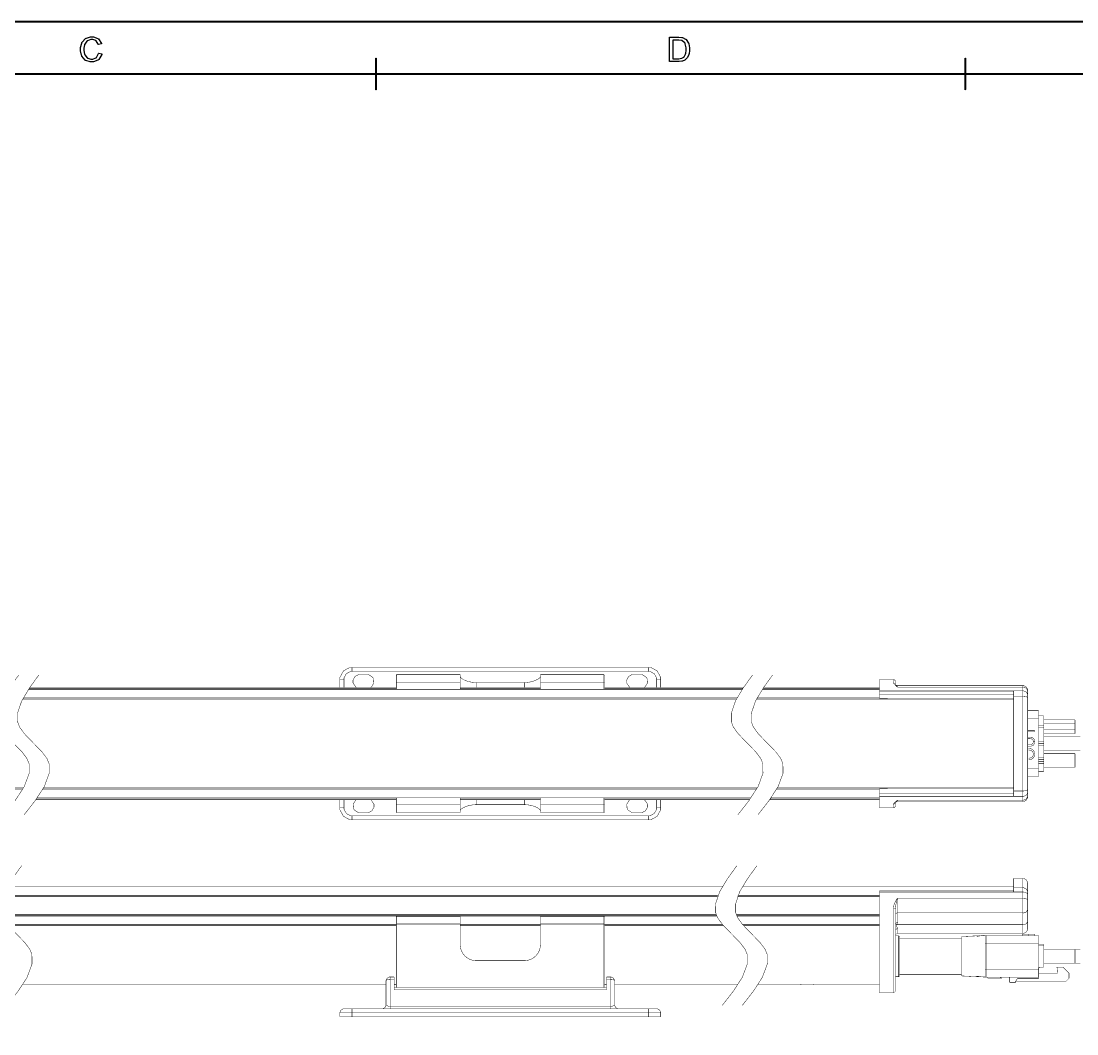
# Model space of a CAD drawing. Extents: x 0.54 to 10.46, y 0.74 to 7.76.
# Drawn here: x 5.391 to 8.768, y 4.523 to 7.761 of the extents above; entities that cross this region are included whole.
import ezdxf

# ---------------------------------------------------------------- set-up
doc = ezdxf.new("R2010")
doc.units = 0
doc.layers.get('0').update_dxf_attribs({"linetype": 'CONTINUOUS'})

msp = doc.modelspace()

# ---------------------------------------------------------------- linework, layer by layer
at = {"color": 0}
for points in [[(10.4631, 0.73899), (0.53689, 0.73899), (0.53646, 0.73899), (0.53516, 0.74029), (0.53516, 0.74072), (0.53516, 7.75928), (0.53516, 7.75971), (0.53646, 7.76101), (0.53689, 7.76101), (10.4631, 7.76101), (10.4635, 7.76101), (10.4648, 7.75971), (10.4648, 7.75928), (10.4648, 0.74072), (10.4648, 0.74029), (10.4635, 0.73899), (10.4631, 0.73899)], [(0.53863, 0.74246), (10.4614, 0.74246), (10.4614, 7.75754), (0.53863, 7.75754), (0.53863, 0.74246)], [(5.63921, 7.65896), (5.64953, 7.65636), (5.64899, 7.65424), (5.63926, 7.63818), (5.63786, 7.63704), (5.63644, 7.63596), (5.62207, 7.63038), (5.61729, 7.63038), (5.61214, 7.63038), (5.59814, 7.63465), (5.59685, 7.63547), (5.59549, 7.63633), (5.5855, 7.64871), (5.58485, 7.65033), (5.58415, 7.65196), (5.58074, 7.66639), (5.58074, 7.67117), (5.58074, 7.67649), (5.58453, 7.69092), (5.58535, 7.69239), (5.5861, 7.6939), (5.59711, 7.7054), (5.59858, 7.70617), (5.59999, 7.70697), (5.61307, 7.71083), (5.61746, 7.71083), (5.62235, 7.71083), (5.63574, 7.70594), (5.6371, 7.70492), (5.6384, 7.70394), (5.64768, 7.69), (5.64822, 7.68821), (5.63807, 7.68582), (5.63758, 7.68722), (5.63103, 7.69754), (5.63021, 7.69814), (5.62935, 7.69879), (5.62022, 7.70204), (5.61724, 7.70204), (5.6135, 7.70204), (5.60325, 7.69846), (5.60226, 7.69775), (5.60124, 7.69706), (5.59418, 7.68744), (5.59381, 7.68619), (5.59337, 7.685), (5.59136, 7.67469), (5.59136, 7.67122), (5.59136, 7.66694), (5.59375, 7.65517), (5.59424, 7.65392), (5.59467, 7.65272), (5.60221, 7.6435), (5.60325, 7.64285), (5.60422, 7.64225), (5.61333, 7.63917), (5.61643, 7.63917), (5.62007, 7.63917), (5.63004, 7.64333), (5.63108, 7.64415), (5.63206, 7.64501), (5.63883, 7.65733), (5.63921, 7.65896)], [(7.465, 7.63167), (7.465, 7.70953), (7.49181, 7.70953), (7.49528, 7.70953), (7.50489, 7.70861), (7.50569, 7.70839), (7.50678, 7.70817), (7.51628, 7.70356), (7.51708, 7.70285), (7.51812, 7.70199), (7.52576, 7.69092), (7.52632, 7.68956), (7.52681, 7.68821), (7.52935, 7.67535), (7.52935, 7.67106), (7.52935, 7.66715), (7.52761, 7.65647), (7.52729, 7.65533), (7.52692, 7.65419), (7.52251, 7.64475), (7.52197, 7.64399), (7.52143, 7.64328), (7.51551, 7.63737), (7.51492, 7.63693), (7.51426, 7.6365), (7.50646, 7.63325), (7.50558, 7.63303), (7.50467, 7.63282), (7.49599, 7.63167), (7.49311, 7.63167), (7.465, 7.63167)], [(7.47532, 7.6409), (7.49192, 7.6409), (7.4949, 7.6409), (7.50325, 7.64208), (7.50401, 7.64231), (7.50472, 7.64258), (7.51053, 7.64594), (7.51096, 7.64638), (7.51156, 7.64697), (7.51633, 7.65517), (7.51671, 7.65619), (7.51704, 7.65722), (7.51878, 7.66769), (7.51878, 7.67117), (7.51878, 7.67589), (7.5154, 7.68886), (7.51476, 7.68994), (7.51406, 7.69108), (7.50592, 7.6984), (7.50499, 7.69874), (7.50429, 7.699), (7.49479, 7.70031), (7.49164, 7.70031), (7.47532, 7.70031), (7.47532, 7.6409)], [(6.52604, 7.54135), (6.52582, 7.54135), (6.52533, 7.54189), (6.52533, 7.54204), (6.52533, 7.64231), (6.52533, 7.64247), (6.52582, 7.64296), (6.52604, 7.64296), (6.52621, 7.64296), (6.52675, 7.64247), (6.52675, 7.64231), (6.52675, 7.54204), (6.52675, 7.54189), (6.52621, 7.54135), (6.52604, 7.54135)], [(8.41103, 7.54135), (8.41081, 7.54135), (8.41032, 7.54189), (8.41032, 7.54204), (8.41032, 7.64231), (8.41032, 7.64247), (8.41081, 7.64296), (8.41103, 7.64296), (8.41118, 7.64296), (8.41174, 7.64247), (8.41174, 7.64231), (8.41174, 7.54204), (8.41174, 7.54189), (8.41118, 7.54135), (8.41103, 7.54135)], [(10.296, 0.90609), (0.87115, 0.90609), (0.87071, 0.90609), (0.86941, 0.90739), (0.86941, 0.90782), (0.86941, 7.59218), (0.86941, 7.59261), (0.87071, 7.59392), (0.87115, 7.59392), (10.296, 7.59392), (10.2964, 7.59392), (10.2977, 7.59261), (10.2977, 7.59218), (10.2977, 0.90782), (10.2977, 0.90739), (10.2964, 0.90609), (10.296, 0.90609)], [(0.87289, 0.90956), (10.2943, 0.90956), (10.2943, 7.59044), (0.87289, 7.59044), (0.87289, 0.90956)]]:
    msp.add_lwpolyline(points, close=True, dxfattribs=at)
at = {"color": 0, "const_width": 0.00139}
for points in [[(6.44922, 5.69461), (6.44239, 5.69461), (6.42199, 5.68338), (6.41075, 5.66297), (6.41075, 5.65614)], [(6.44922, 5.68181), (6.44467, 5.68181), (6.43104, 5.67432), (6.42356, 5.66069), (6.42356, 5.65614)], [(6.44922, 5.68181), (6.44922, 5.69461)], [(6.44922, 5.69461), (7.39828, 5.69461)], [(7.39828, 5.68181), (6.44922, 5.68181)], [(7.39828, 5.68181), (7.39828, 5.69461)], [(7.43674, 5.65614), (7.43674, 5.66297), (7.42546, 5.68338), (7.40506, 5.69461), (7.39828, 5.69461)], [(7.42393, 5.65614), (7.42393, 5.66069), (7.41639, 5.67432), (7.40278, 5.68181), (7.39828, 5.68181)], [(6.41075, 5.63049), (6.41075, 5.65614)], [(6.42356, 5.65614), (6.41075, 5.65614)], [(6.47488, 5.67215), (6.47086, 5.67215), (6.45899, 5.66558), (6.45242, 5.65369), (6.45242, 5.64974), (6.45242, 5.64497), (6.46158, 5.63151), (6.46332, 5.63049)], [(6.49729, 5.67215), (6.47488, 5.67215)], [(6.5089, 5.63049), (6.5115, 5.63211), (6.51904, 5.64432), (6.51812, 5.65864), (6.51654, 5.66129), (6.51551, 5.66297), (6.50185, 5.67215), (6.49735, 5.67215)], [(6.59283, 5.6715), (6.59218, 5.6715), (6.59028, 5.6696), (6.59028, 5.66894)], [(6.59283, 5.67106), (6.59218, 5.67106), (6.59028, 5.66917), (6.59028, 5.66851)], [(6.59028, 5.66851), (6.59028, 5.66894)], [(6.59028, 5.64546), (6.59028, 5.66851)], [(6.59028, 5.64546), (6.59289, 5.64546)], [(6.59028, 5.62468), (6.59028, 5.64546)], [(6.79546, 5.6715), (6.59283, 5.6715)], [(6.59283, 5.67106), (6.59283, 5.64546)], [(6.79546, 5.67106), (6.59283, 5.67106)], [(6.79546, 5.64546), (6.59283, 5.64546)], [(6.79546, 5.67106), (6.79546, 5.67156)], [(6.79546, 5.64546), (6.79546, 5.67106)], [(6.79546, 5.66547), (6.79546, 5.66482), (6.79633, 5.66314), (6.7965, 5.66287), (6.7966, 5.66265), (6.79904, 5.6601), (6.79937, 5.65983), (6.79964, 5.65961), (6.80344, 5.65696), (6.80393, 5.65668), (6.80436, 5.65647), (6.80963, 5.65381), (6.81022, 5.65354), (6.81076, 5.65332), (6.81706, 5.65088), (6.81776, 5.65067), (6.81847, 5.65044), (6.82585, 5.64849), (6.82667, 5.64833), (6.82742, 5.64817), (6.83556, 5.64686), (6.83643, 5.64675), (6.83724, 5.64671), (6.8444, 5.64621), (6.84679, 5.64621)], [(6.79546, 5.62468), (6.79546, 5.64546)], [(6.84679, 5.64621), (7.00071, 5.64621)], [(7.00071, 5.64621), (7.00325, 5.64621), (7.0101, 5.64671), (7.01096, 5.64675), (7.01178, 5.64686), (7.01997, 5.64817), (7.02078, 5.64833), (7.02154, 5.64849), (7.02897, 5.65044), (7.02968, 5.65067), (7.03033, 5.65088), (7.03674, 5.65332), (7.03733, 5.65354), (7.03787, 5.65381), (7.04308, 5.65642), (7.04357, 5.65668), (7.044, 5.65696), (7.04779, 5.65961), (7.04813, 5.65983), (7.04844, 5.6601), (7.05083, 5.6626), (7.051, 5.66282), (7.05117, 5.66308), (7.05197, 5.66488), (7.05197, 5.66547)], [(7.25467, 5.6715), (7.05197, 5.6715)], [(7.05197, 5.6715), (7.05197, 5.67106)], [(7.05197, 5.67106), (7.05197, 5.64546)], [(7.25467, 5.67106), (7.05197, 5.67106)], [(7.25467, 5.64546), (7.05197, 5.64546)], [(7.05197, 5.64546), (7.05197, 5.62468)], [(7.25722, 5.66894), (7.25722, 5.6696), (7.25526, 5.67156), (7.25461, 5.67156)], [(7.25722, 5.66851), (7.25722, 5.66917), (7.25526, 5.67106), (7.25461, 5.67106)], [(7.25467, 5.64546), (7.25467, 5.67106)], [(7.25467, 5.64546), (7.25722, 5.64546)], [(7.25722, 5.66894), (7.25722, 5.66851)], [(7.25722, 5.66851), (7.25722, 5.64546)], [(7.25722, 5.64546), (7.25722, 5.62468)], [(7.35021, 5.67215), (7.34619, 5.67215), (7.33431, 5.66558), (7.32775, 5.65369), (7.32775, 5.64974), (7.32775, 5.64497), (7.33692, 5.63151), (7.33865, 5.63049)], [(7.37261, 5.67215), (7.35021, 5.67215)], [(7.38417, 5.63049), (7.38683, 5.63211), (7.39438, 5.64432), (7.39344, 5.65864), (7.39188, 5.66129), (7.39085, 5.66297), (7.37717, 5.67215), (7.37261, 5.67215)], [(7.43674, 5.65614), (7.42393, 5.65614)], [(7.43674, 5.65614), (7.43674, 5.63049)], [(8.18132, 5.65614), (8.13644, 5.65614)], [(8.13644, 5.61951), (8.13644, 5.65614)], [(8.18772, 5.64974), (8.18772, 5.65136), (8.18289, 5.65614), (8.18132, 5.65614)], [(8.18772, 5.6396), (8.18767, 5.64046), (8.18212, 5.64572), (8.18132, 5.64567)], [(8.19412, 5.63167), (8.19396, 5.63178), (8.19288, 5.63276), (8.19276, 5.63282), (8.19239, 5.63314), (8.18913, 5.63585), (8.18881, 5.63612), (8.18821, 5.63661), (8.18349, 5.64111), (8.18321, 5.64154), (8.18294, 5.64193), (8.18143, 5.64535), (8.18132, 5.64567)], [(8.18772, 5.64974), (8.18772, 5.6396)], [(7.69814, 5.62468), (5.41476, 5.62468)], [(6.59028, 5.63049), (5.41868, 5.63049)], [(7.05197, 5.63049), (6.79546, 5.63049)], [(7.7021, 5.63049), (7.25722, 5.63049)], [(8.13644, 5.62468), (7.76226, 5.62468)], [(8.13644, 5.63049), (7.76622, 5.63049)], [(8.56608, 5.60926), (8.13639, 5.60926)], [(8.13644, 5.61951), (8.59554, 5.61951)], [(8.13644, 5.61897), (8.13644, 5.61951)], [(8.13644, 5.61897), (8.56608, 5.61897)], [(8.13644, 5.60926), (8.13644, 5.61897)], [(8.13644, 5.60926), (8.13644, 5.59586)], [(8.18994, 5.63758), (8.18983, 5.63775), (8.18869, 5.63883), (8.18864, 5.63889), (8.18847, 5.63906), (8.18778, 5.6396), (8.18772, 5.6396)], [(8.18994, 5.63781), (8.19021, 5.63758), (8.19314, 5.63629), (8.19412, 5.63629)], [(8.59554, 5.63629), (8.19412, 5.63629)], [(8.59554, 5.63167), (8.19412, 5.63167)], [(8.56608, 5.61897), (8.56608, 5.60243)], [(8.61094, 5.62088), (8.61094, 5.62364), (8.60639, 5.63178), (8.59825, 5.63629), (8.59554, 5.63629)], [(8.61094, 5.61811), (8.61079, 5.62011), (8.60601, 5.6281), (8.59754, 5.63183), (8.59554, 5.63167)], [(8.59554, 5.61951), (8.59554, 5.63167)], [(8.61094, 5.60688), (8.61074, 5.60883), (8.60579, 5.61638), (8.59744, 5.61974), (8.59554, 5.61951)], [(8.59554, 5.60243), (8.59554, 5.61951)], [(8.61094, 5.62088), (8.61094, 5.61811)], [(8.61094, 5.61811), (8.61094, 5.60688)], [(8.61094, 5.60688), (8.61094, 5.59663)], [(7.67958, 5.59429), (5.39621, 5.59429)], [(8.56608, 5.59429), (7.74371, 5.59429)], [(8.16206, 5.59586), (8.13639, 5.59586)], [(8.16206, 5.59429), (8.16206, 5.59586)], [(8.56608, 5.60243), (8.59554, 5.60243)], [(8.56608, 5.60243), (8.56608, 5.29943)], [(8.59554, 5.29943), (8.59554, 5.60243)], [(8.61094, 5.59663), (8.61068, 5.59776), (8.60975, 5.59885), (8.60835, 5.59983), (8.60644, 5.60075), (8.60411, 5.60146), (8.60146, 5.602), (8.59858, 5.60232), (8.59554, 5.60243)], [(8.61094, 5.59663), (8.61094, 5.30524)], [(8.61094, 5.5561), (8.64556, 5.5561)], [(8.64556, 5.5561), (8.64556, 5.53043)], [(8.66222, 5.53944), (8.64556, 5.53944)], [(8.66222, 5.53944), (8.66222, 5.50803)], [(8.64556, 5.53043), (8.64556, 5.37142)], [(8.64556, 5.50803), (8.66222, 5.50803)], [(8.66222, 5.52658), (8.76226, 5.52658)], [(8.66222, 5.51443), (8.76226, 5.51443)], [(8.66222, 5.50157), (8.66222, 5.50803)], [(8.76232, 5.51443), (8.76232, 5.52658)], [(8.76232, 5.49517), (8.76232, 5.51443)], [(8.61094, 5.49338), (8.63276, 5.49338)], [(8.63276, 5.48822), (8.61094, 5.48822)], [(8.61094, 5.47179), (8.61697, 5.47179)], [(8.61697, 5.47179), (8.61757, 5.47179), (8.62338, 5.47108), (8.62397, 5.47092), (8.62451, 5.47076), (8.6295, 5.46772), (8.62993, 5.46729), (8.63021, 5.46696), (8.63238, 5.46294), (8.63254, 5.46246), (8.63265, 5.46203), (8.63319, 5.45742), (8.63325, 5.45692)], [(8.63276, 5.49338), (8.63276, 5.48822)], [(8.66222, 5.50157), (8.64556, 5.50157)], [(8.66222, 5.50157), (8.66222, 5.45768)], [(8.66222, 5.47271), (8.77897, 5.47271)], [(8.76232, 5.49517), (8.66228, 5.49517)], [(8.76232, 5.48296), (8.66228, 5.48296)], [(8.76232, 5.48296), (8.76232, 5.49517)], [(8.61778, 5.46664), (8.61094, 5.46664)], [(8.61094, 5.44786), (8.61746, 5.44786)], [(8.61751, 5.44271), (8.61094, 5.44271)], [(8.61746, 5.44786), (8.61783, 5.44792), (8.62181, 5.44835), (8.62224, 5.4484), (8.62261, 5.44851), (8.62608, 5.45031), (8.62642, 5.45057), (8.62663, 5.45079), (8.62836, 5.45344), (8.62847, 5.45372), (8.62853, 5.45404), (8.62896, 5.45714), (8.62901, 5.45742)], [(8.63319, 5.45692), (8.63314, 5.45638), (8.63226, 5.45085), (8.63206, 5.45031), (8.63183, 5.44982), (8.62825, 5.44547), (8.62782, 5.44515), (8.62744, 5.44493), (8.62332, 5.44331), (8.62289, 5.44319), (8.6224, 5.44314), (8.61794, 5.44276), (8.61751, 5.44271)], [(8.62901, 5.45742), (8.62896, 5.45768), (8.62869, 5.46029), (8.62864, 5.4605), (8.62853, 5.46078), (8.62744, 5.46311), (8.62728, 5.46326), (8.62711, 5.46349), (8.62511, 5.46511), (8.62489, 5.46522), (8.62435, 5.46556), (8.61838, 5.46664), (8.61778, 5.46664)], [(8.64556, 5.45768), (8.66222, 5.45768)], [(8.64556, 5.45122), (8.66222, 5.45122)], [(8.66222, 5.45063), (8.64556, 5.45063)], [(8.66222, 5.44417), (8.64556, 5.44417)], [(8.66222, 5.45122), (8.66222, 5.45768)], [(8.66222, 5.45063), (8.66222, 5.45122)], [(8.66222, 5.44417), (8.66222, 5.45063)], [(8.66222, 5.44417), (8.66222, 5.40733)], [(8.61307, 5.43565), (8.61376, 5.43565), (8.62088, 5.43463), (8.62158, 5.43435), (8.62224, 5.43414), (8.62825, 5.43024), (8.62875, 5.42969), (8.62913, 5.42931), (8.632, 5.42443), (8.63222, 5.42389), (8.63238, 5.42339), (8.63314, 5.41781), (8.63319, 5.41721)], [(8.61356, 5.40424), (8.61404, 5.40429), (8.61925, 5.405), (8.61979, 5.40511), (8.62028, 5.40528), (8.62483, 5.40799), (8.62528, 5.40831), (8.62554, 5.40864), (8.62793, 5.41194), (8.6281, 5.41233), (8.62819, 5.41271), (8.62896, 5.41683), (8.62901, 5.41721)], [(8.62901, 5.41721), (8.62896, 5.41775), (8.62787, 5.42301), (8.62765, 5.42344), (8.62744, 5.42393), (8.62381, 5.4279), (8.62338, 5.42817), (8.62299, 5.42844), (8.61903, 5.42996), (8.61865, 5.43001), (8.61822, 5.43012), (8.61404, 5.4305), (8.61361, 5.4305)], [(8.63319, 5.41721), (8.63308, 5.4165), (8.63183, 5.40978), (8.63157, 5.40913), (8.63129, 5.40853), (8.62685, 5.40315), (8.62631, 5.40272), (8.62582, 5.4024), (8.62093, 5.40007), (8.62044, 5.3999), (8.6199, 5.39979), (8.61453, 5.39914), (8.61399, 5.39908)], [(8.64556, 5.40733), (8.66222, 5.40733)], [(8.66222, 5.42914), (8.77897, 5.42914)], [(8.66222, 5.41883), (8.76226, 5.41883)], [(8.66222, 5.40093), (8.66222, 5.40733)], [(8.76232, 5.37528), (8.76232, 5.41889)], [(8.64556, 5.40093), (8.66222, 5.40093)], [(8.64556, 5.40028), (8.66222, 5.40028)], [(8.66222, 5.39382), (8.64556, 5.39382)], [(8.66222, 5.39324), (8.64556, 5.39324)], [(8.66222, 5.38678), (8.64556, 5.38678)], [(8.64556, 5.37142), (8.64556, 5.34576)], [(8.66222, 5.40028), (8.66222, 5.40093)], [(8.66222, 5.39382), (8.66222, 5.40028)], [(8.66222, 5.39324), (8.66222, 5.39388)], [(8.66222, 5.38678), (8.66222, 5.39324)], [(8.66222, 5.38678), (8.66222, 5.36242)], [(8.66222, 5.37528), (8.76226, 5.37528)], [(8.64556, 5.34576), (8.61094, 5.34576)], [(8.66222, 5.36242), (8.64556, 5.36242)], [(3.01828, 5.30757), (5.39763, 5.30757)], [(5.46169, 5.30757), (7.74511, 5.30757)], [(7.80925, 5.30757), (8.56608, 5.30757)], [(8.16206, 5.30599), (8.13639, 5.30599)], [(8.13644, 5.30599), (8.13644, 5.29258)], [(8.16206, 5.30757), (8.16206, 5.30599)], [(8.61094, 5.30524), (8.61068, 5.3041), (8.60975, 5.303), (8.60835, 5.30203), (8.60644, 5.30111), (8.60411, 5.3004), (8.60146, 5.29986), (8.59858, 5.29953), (8.59554, 5.29943)], [(8.61094, 5.30524), (8.61094, 5.29497)], [(5.43782, 5.27138), (6.59028, 5.27138)], [(5.442, 5.27718), (7.72537, 5.27718)], [(6.41075, 5.24571), (6.41075, 5.27138)], [(6.46332, 5.27138), (6.46067, 5.26981), (6.45307, 5.2576), (6.454, 5.24322), (6.45562, 5.24056), (6.4566, 5.23888), (6.47026, 5.22971), (6.47488, 5.22971)], [(6.49729, 5.22971), (6.50125, 5.22971), (6.51313, 5.23628), (6.51975, 5.24815), (6.51975, 5.25211), (6.51975, 5.25694), (6.51053, 5.2704), (6.50885, 5.27138)], [(6.59028, 5.2564), (6.59028, 5.27718)], [(6.79546, 5.2564), (6.79546, 5.27718)], [(6.79546, 5.27138), (7.05203, 5.27138)], [(7.05197, 5.27718), (7.05197, 5.2564)], [(7.25722, 5.27718), (7.25722, 5.2564)], [(7.25722, 5.27138), (7.72119, 5.27138)], [(7.33865, 5.27138), (7.33599, 5.26981), (7.3284, 5.2576), (7.32932, 5.24322), (7.33094, 5.24056), (7.33192, 5.23888), (7.3456, 5.22971), (7.35021, 5.22971)], [(7.37261, 5.22971), (7.37657, 5.22971), (7.38846, 5.23628), (7.39507, 5.24815), (7.39507, 5.25211), (7.39507, 5.25694), (7.38585, 5.2704), (7.38417, 5.27138)], [(7.43674, 5.27138), (7.43674, 5.24571)], [(7.78532, 5.27138), (8.13639, 5.27138)], [(7.7895, 5.27718), (8.13644, 5.27718)], [(8.56608, 5.28288), (8.13639, 5.28288)], [(8.13644, 5.29258), (8.56608, 5.29258)], [(8.13644, 5.28288), (8.13644, 5.29258)], [(8.13644, 5.28233), (8.13644, 5.28288)], [(8.13644, 5.28233), (8.59554, 5.28233)], [(8.13644, 5.24571), (8.13644, 5.28233)], [(8.18132, 5.25618), (8.18143, 5.25657), (8.18294, 5.25999), (8.18321, 5.26031), (8.18349, 5.26074), (8.18821, 5.26531), (8.18881, 5.26574), (8.18913, 5.266), (8.19239, 5.26878), (8.19276, 5.26904), (8.19288, 5.26915), (8.19396, 5.27007), (8.19407, 5.27013)], [(8.19412, 5.27018), (8.59554, 5.27018)], [(8.56608, 5.29943), (8.59554, 5.29943)], [(8.56608, 5.29943), (8.56608, 5.28288)], [(8.59554, 5.28233), (8.59554, 5.29943)], [(8.59554, 5.28233), (8.59744, 5.28217), (8.60585, 5.28554), (8.61074, 5.29308), (8.61094, 5.29497)], [(8.59554, 5.27018), (8.5975, 5.27007), (8.60601, 5.27382), (8.61079, 5.28179), (8.61094, 5.28375)], [(8.59554, 5.27018), (8.59554, 5.28233)], [(8.59554, 5.26557), (8.59825, 5.26557), (8.60639, 5.27013), (8.61094, 5.27826), (8.61094, 5.28097)], [(8.61094, 5.29497), (8.61094, 5.28375)], [(8.61094, 5.28375), (8.61094, 5.28097)], [(6.42356, 5.24571), (6.41075, 5.24571)], [(6.41075, 5.24571), (6.41075, 5.23893), (6.42199, 5.21853), (6.44239, 5.20725), (6.44922, 5.20725)], [(6.42356, 5.24571), (6.42356, 5.24121), (6.43104, 5.2276), (6.44467, 5.22006), (6.44922, 5.22006)], [(6.59028, 5.2564), (6.59289, 5.2564)], [(6.59028, 5.23335), (6.59028, 5.2564)], [(6.79546, 5.2564), (6.59283, 5.2564)], [(6.59283, 5.2564), (6.59283, 5.23079)], [(6.79546, 5.23079), (6.79546, 5.2564)], [(6.84679, 5.25564), (6.84418, 5.25564), (6.83735, 5.25521), (6.83653, 5.2551), (6.83567, 5.25504), (6.82747, 5.25369), (6.82671, 5.25353), (6.8259, 5.25336), (6.81853, 5.25146), (6.81782, 5.25119), (6.81711, 5.25097), (6.81071, 5.24858), (6.81017, 5.24832), (6.80957, 5.2481), (6.80442, 5.24544), (6.80399, 5.24517), (6.8035, 5.2449), (6.79964, 5.24229), (6.79937, 5.24203), (6.79904, 5.24181), (6.79665, 5.23931), (6.7965, 5.23904), (6.79633, 5.23882), (6.79551, 5.23703), (6.79551, 5.23639)], [(7.00071, 5.25564), (6.84679, 5.25564)], [(7.05197, 5.23639), (7.05197, 5.23703), (7.05117, 5.23876), (7.05106, 5.23899), (7.05089, 5.23926), (7.04844, 5.24175), (7.04818, 5.24203), (7.04785, 5.24229), (7.044, 5.2449), (7.04357, 5.24517), (7.04308, 5.24544), (7.03787, 5.2481), (7.03733, 5.24832), (7.03674, 5.24858), (7.03039, 5.25097), (7.02974, 5.25119), (7.02903, 5.25142), (7.0216, 5.25336), (7.02083, 5.25353), (7.02001, 5.25369), (7.01188, 5.25504), (7.01107, 5.2551), (7.01019, 5.25521), (7.00304, 5.25564), (7.00071, 5.25564)], [(7.25467, 5.2564), (7.05197, 5.2564)], [(7.05197, 5.2564), (7.05197, 5.23079)], [(7.25467, 5.2564), (7.25722, 5.2564)], [(7.25467, 5.23079), (7.25467, 5.2564)], [(7.25722, 5.2564), (7.25722, 5.23335)], [(7.39828, 5.22006), (7.40278, 5.22006), (7.41639, 5.2276), (7.42393, 5.24121), (7.42393, 5.24571)], [(7.39828, 5.20725), (7.40506, 5.20725), (7.42546, 5.21853), (7.43674, 5.23893), (7.43674, 5.24571)], [(7.43674, 5.24571), (7.42393, 5.24571)], [(8.13644, 5.24571), (8.18132, 5.24571)], [(8.18132, 5.25618), (8.18212, 5.25618), (8.18767, 5.26139), (8.18772, 5.26226)], [(8.18132, 5.24571), (8.18289, 5.24571), (8.18772, 5.25054), (8.18772, 5.25211)], [(8.18983, 5.26417), (8.18972, 5.26406), (8.18869, 5.26307), (8.18864, 5.26297), (8.18847, 5.26286), (8.18778, 5.26232), (8.18772, 5.26226)], [(8.18772, 5.26226), (8.18772, 5.25211)], [(8.19412, 5.26557), (8.19303, 5.26557), (8.19021, 5.26426), (8.18994, 5.264)], [(8.19412, 5.26557), (8.59554, 5.26557)], [(6.44922, 5.22006), (7.39828, 5.22006)], [(6.44922, 5.20725), (6.44922, 5.22006)], [(7.39828, 5.20725), (6.44922, 5.20725)], [(6.47488, 5.22971), (6.49729, 5.22971)], [(6.59028, 5.23335), (6.59028, 5.23275), (6.59224, 5.23079), (6.59289, 5.23079)], [(6.59028, 5.23292), (6.59028, 5.23335)], [(6.59028, 5.23292), (6.59028, 5.23226), (6.59224, 5.23031), (6.59289, 5.23031)], [(6.79546, 5.23079), (6.59283, 5.23079)], [(6.59283, 5.23036), (6.79551, 5.23036)], [(6.79546, 5.23036), (6.79546, 5.23079)], [(7.25467, 5.23079), (7.05197, 5.23079)], [(7.05197, 5.23079), (7.05197, 5.23031)], [(7.05197, 5.23036), (7.25467, 5.23036)], [(7.25467, 5.23079), (7.25526, 5.23079), (7.25722, 5.23275), (7.25722, 5.23335)], [(7.25467, 5.23036), (7.25526, 5.23036), (7.25722, 5.23232), (7.25722, 5.23292)], [(7.25722, 5.23335), (7.25722, 5.23292)], [(7.35021, 5.22971), (7.37261, 5.22971)], [(7.39828, 5.20725), (7.39828, 5.22006)], [(8.59554, 5.01975), (8.56608, 5.01975)], [(8.56608, 5.01975), (8.56608, 4.99013)], [(8.61094, 5.00439), (8.61094, 5.00711), (8.60639, 5.01525), (8.59825, 5.01975), (8.59554, 5.01975)], [(8.61094, 5.00439), (8.61094, 4.97586)], [(7.63471, 4.99414), (5.34663, 4.99414)], [(8.56608, 4.99414), (7.69883, 4.99414)], [(8.56608, 4.97982), (8.13639, 4.97982)], [(8.56608, 4.97721), (8.13639, 4.97721)], [(8.13644, 4.97721), (8.13644, 4.97982)], [(8.13644, 4.9764), (8.13644, 4.97721)], [(8.13644, 4.65424), (8.13644, 4.9764)], [(8.13644, 4.9764), (8.59554, 4.9764)], [(8.56608, 4.99013), (8.59554, 4.99013)], [(8.56608, 4.99013), (8.56608, 4.97721)], [(8.61094, 4.97586), (8.61083, 4.97792), (8.60618, 4.98617), (8.59754, 4.99024), (8.59554, 4.99013)], [(8.59554, 4.9764), (8.59554, 4.99013)], [(8.59554, 4.9566), (8.59554, 4.9764)], [(8.59554, 4.9764), (8.59858, 4.97624), (8.60146, 4.97575), (8.60411, 4.97493), (8.60644, 4.97385), (8.60835, 4.9725), (8.60975, 4.97097), (8.61068, 4.96935), (8.61094, 4.96767)], [(8.61094, 4.97586), (8.61094, 4.96767)], [(8.61094, 4.96761), (8.61094, 4.94933)], [(7.61947, 4.96354), (5.33143, 4.96354)], [(8.13644, 4.96354), (7.6836, 4.96354)], [(8.18132, 4.92404), (8.18143, 4.92503), (8.18294, 4.93457), (8.18321, 4.93544), (8.18349, 4.93658), (8.18821, 4.94689), (8.18881, 4.94786), (8.18913, 4.94846), (8.19239, 4.95394), (8.19276, 4.95449), (8.19288, 4.95464), (8.19396, 4.95632), (8.19407, 4.95649)], [(8.19412, 4.9566), (8.19407, 4.95654), (8.19401, 4.95617), (8.19401, 4.95617), (8.19396, 4.95606), (8.19358, 4.95464), (8.19358, 4.95449), (8.19336, 4.95383), (8.19163, 4.947), (8.19146, 4.94629), (8.19119, 4.94521), (8.18881, 4.93381), (8.18864, 4.93261), (8.18853, 4.93175), (8.18778, 4.92296), (8.18772, 4.92204)], [(8.19412, 4.9566), (8.59554, 4.9566)], [(8.19412, 4.9566), (8.19412, 4.90961)], [(8.59554, 4.90961), (8.59554, 4.9566)], [(8.59554, 4.9566), (8.59858, 4.95643), (8.60146, 4.95606), (8.60411, 4.95535), (8.60644, 4.95449), (8.60835, 4.95335), (8.60975, 4.9521), (8.61068, 4.95074), (8.61094, 4.94933)], [(8.61094, 4.94933), (8.61094, 4.92111)], [(7.61594, 4.90175), (5.3279, 4.90175)], [(6.59283, 4.89794), (6.59218, 4.89794), (6.59028, 4.896), (6.59028, 4.89535)], [(6.59283, 4.89794), (6.59283, 4.87397)], [(6.79546, 4.89794), (6.59283, 4.89794)], [(6.79546, 4.87397), (6.79546, 4.89794)], [(7.25467, 4.89794), (7.05197, 4.89794)], [(7.05197, 4.89794), (7.05197, 4.87397)], [(7.25722, 4.89535), (7.25722, 4.896), (7.25526, 4.89794), (7.25461, 4.89794)], [(7.25467, 4.87397), (7.25467, 4.89794)], [(8.13644, 4.90175), (7.68007, 4.90175)], [(8.18132, 4.92404), (8.18257, 4.92404), (8.18375, 4.92393), (8.1849, 4.92372), (8.18582, 4.9235), (8.18664, 4.92318), (8.18722, 4.92279), (8.18761, 4.92247), (8.18772, 4.92204)], [(8.18772, 4.92204), (8.18772, 4.66064)], [(8.18772, 4.90489), (8.18772, 4.90489), (8.18772, 4.90517), (8.18772, 4.90522), (8.18772, 4.90528), (8.18782, 4.90587), (8.18787, 4.90593), (8.18787, 4.90608), (8.18858, 4.90728), (8.18869, 4.90739), (8.18875, 4.9075), (8.19, 4.90853), (8.19015, 4.90858), (8.19026, 4.90869), (8.19185, 4.90935), (8.192, 4.90935), (8.19217, 4.9094), (8.1939, 4.90961), (8.19412, 4.90961)], [(8.18772, 4.90489), (8.18772, 4.90489), (8.18772, 4.90517), (8.18772, 4.90522), (8.18772, 4.90528), (8.18782, 4.90587), (8.18787, 4.90593), (8.18787, 4.90608), (8.18858, 4.90728), (8.18869, 4.90739), (8.18875, 4.9075), (8.19, 4.90847), (8.19015, 4.90853), (8.19026, 4.90864), (8.19185, 4.90929), (8.192, 4.90935), (8.19217, 4.9094), (8.1939, 4.90956), (8.19412, 4.90956)], [(8.19412, 4.90961), (8.59554, 4.90961)], [(8.19412, 4.90961), (8.19412, 4.90956)], [(8.19412, 4.90956), (8.19412, 4.87939)], [(8.59554, 4.90956), (8.19412, 4.90956)], [(8.59554, 4.90961), (8.59739, 4.9094), (8.60553, 4.91233), (8.61063, 4.91932), (8.61094, 4.92111)], [(8.59554, 4.90956), (8.59733, 4.90935), (8.60547, 4.91217), (8.61063, 4.919), (8.61094, 4.92079)], [(8.59554, 4.90956), (8.59554, 4.90961)], [(8.59554, 4.87185), (8.59554, 4.90956)], [(8.61094, 4.92111), (8.61094, 4.92079)], [(8.61094, 4.92079), (8.61094, 4.88308)], [(5.34782, 4.87099), (6.59028, 4.87099)], [(6.59028, 4.87381), (6.59028, 4.89535)], [(6.59283, 4.87397), (6.59261, 4.87403), (6.5905, 4.87386), (6.59028, 4.87381)], [(6.59028, 4.67117), (6.59028, 4.87381)], [(6.79546, 4.87397), (6.59283, 4.87397)], [(6.79546, 4.80817), (6.79546, 4.87397)], [(6.79546, 4.87099), (7.05203, 4.87099)], [(7.05197, 4.87397), (7.05197, 4.80817)], [(7.25467, 4.87397), (7.05197, 4.87397)], [(7.25722, 4.87381), (7.257, 4.87386), (7.25483, 4.87403), (7.25461, 4.87397)], [(7.25722, 4.89535), (7.25722, 4.87381)], [(7.25722, 4.87381), (7.25722, 4.67117)], [(7.25722, 4.87099), (7.63585, 4.87099)], [(7.69997, 4.87099), (8.13644, 4.87099)], [(8.19412, 4.87939), (8.19336, 4.8795), (8.18782, 4.87543), (8.18772, 4.87468)], [(8.19179, 4.87185), (8.1914, 4.87196), (8.18804, 4.87175), (8.18772, 4.87158)], [(8.19179, 4.87185), (8.19163, 4.87158), (8.19075, 4.86871), (8.19081, 4.86843), (8.19081, 4.86817), (8.192, 4.86524), (8.19217, 4.86496), (8.19233, 4.86464), (8.19396, 4.86139), (8.19401, 4.86106), (8.19401, 4.861), (8.19412, 4.86035), (8.19412, 4.86008)], [(8.19412, 4.87939), (8.19407, 4.87885), (8.19271, 4.87386), (8.19249, 4.87337), (8.19243, 4.87326), (8.19185, 4.87201), (8.19179, 4.87185)], [(8.19179, 4.87185), (8.59554, 4.87185)], [(8.59554, 4.87185), (8.59733, 4.87164), (8.60547, 4.8744), (8.61063, 4.88129), (8.61094, 4.88308)], [(8.59554, 4.84407), (8.59554, 4.87185)], [(8.61094, 4.88308), (8.61094, 4.85943)], [(8.19412, 4.86008), (8.19331, 4.86014), (8.18778, 4.85547), (8.18772, 4.85465)], [(8.19412, 4.84407), (8.19249, 4.84407), (8.18772, 4.83925), (8.18772, 4.83762)], [(8.19797, 4.83637), (8.18772, 4.83637)], [(8.19412, 4.86008), (8.19412, 4.84407)], [(8.59554, 4.84407), (8.19412, 4.84407)], [(8.20057, 4.83382), (8.20057, 4.83447), (8.19863, 4.83637), (8.19797, 4.83637)], [(8.20057, 4.83382), (8.20057, 4.70811)], [(8.45725, 4.83669), (8.45481, 4.83658), (8.43067, 4.83539), (8.42828, 4.83524), (8.42583, 4.83513), (8.40169, 4.83393), (8.39931, 4.83382)], [(8.39936, 4.70811), (8.39936, 4.83382)], [(8.47537, 4.83768), (8.47428, 4.83762), (8.46332, 4.83681), (8.46218, 4.83664), (8.46104, 4.83653), (8.44894, 4.83453), (8.44775, 4.83425)], [(8.47537, 4.83751), (8.47504, 4.83746), (8.47194, 4.83675), (8.47168, 4.83669), (8.47125, 4.83664), (8.46713, 4.83653), (8.46674, 4.83653)], [(8.47472, 4.81212), (8.47472, 4.81413), (8.47467, 4.81868), (8.47467, 4.82015), (8.47461, 4.82081), (8.47467, 4.82568), (8.47467, 4.82726), (8.47467, 4.82867), (8.47472, 4.83247), (8.47478, 4.83285), (8.47478, 4.83328), (8.47493, 4.83621), (8.47499, 4.83637), (8.47499, 4.83649), (8.47515, 4.83718), (8.47521, 4.83724)], [(8.47737, 4.83762), (8.47683, 4.83762), (8.47537, 4.83735), (8.47521, 4.83729)], [(8.47542, 4.8374), (8.47542, 4.83746), (8.47558, 4.83751), (8.47569, 4.83751)], [(8.47624, 4.83762), (8.47624, 4.83762), (8.47581, 4.83757), (8.47569, 4.83757)], [(8.47607, 4.83762), (8.47597, 4.83762), (8.47575, 4.83762), (8.47575, 4.83757)], [(8.47737, 4.83762), (8.47726, 4.83762)], [(8.47737, 4.83762), (8.47737, 4.83762), (8.47765, 4.83713), (8.47771, 4.83703), (8.47771, 4.83692), (8.47803, 4.8341), (8.47808, 4.83371), (8.47808, 4.83333), (8.47819, 4.82861), (8.47825, 4.82801), (8.47825, 4.82617), (8.47825, 4.82194), (8.47825, 4.82047), (8.47819, 4.81982), (8.47808, 4.81278), (8.47808, 4.81201)], [(8.47737, 4.83762), (8.64556, 4.83762)], [(8.59381, 4.83762), (8.59381, 4.84088)], [(8.61399, 4.84088), (8.59381, 4.84088)], [(8.59554, 4.84407), (8.59825, 4.84407), (8.60639, 4.84858), (8.61094, 4.85672), (8.61094, 4.85943)], [(8.61399, 4.83762), (8.61399, 4.84088)], [(8.63319, 4.84088), (8.61399, 4.84088)], [(8.61751, 4.84088), (8.61604, 4.84088)], [(8.63319, 4.83762), (8.63319, 4.84088)], [(8.64556, 4.83762), (8.64556, 4.81201)], [(6.84679, 4.75683), (6.84418, 4.75683), (6.83735, 4.75771), (6.83653, 4.75786), (6.83567, 4.75808), (6.82747, 4.76064), (6.82671, 4.76096), (6.8259, 4.76129), (6.81853, 4.76535), (6.81782, 4.76579), (6.81711, 4.76628), (6.81071, 4.77165), (6.81017, 4.77219), (6.80957, 4.77279), (6.80442, 4.77924), (6.80399, 4.77989), (6.8035, 4.7806), (6.79964, 4.78787), (6.79937, 4.78863), (6.79904, 4.78939), (6.79665, 4.79736), (6.7965, 4.79818), (6.79633, 4.79899), (6.79551, 4.80588), (6.79551, 4.80817)], [(7.05197, 4.80817), (7.05197, 4.80567), (7.05117, 4.79899), (7.05106, 4.79818), (7.05089, 4.79736), (7.04844, 4.78944), (7.04818, 4.78863), (7.04785, 4.78787), (7.044, 4.78065), (7.04357, 4.77994), (7.04308, 4.77929), (7.03787, 4.77285), (7.03733, 4.77225), (7.03674, 4.77165), (7.03039, 4.76633), (7.02974, 4.76585), (7.02903, 4.7654), (7.0216, 4.76133), (7.02083, 4.76096), (7.02001, 4.76064), (7.01188, 4.75814), (7.01107, 4.75792), (7.01019, 4.75776), (7.00304, 4.75683), (7.00071, 4.75683)], [(8.39936, 4.82867), (8.20053, 4.82867)], [(8.47472, 4.81164), (8.47472, 4.81164), (8.47472, 4.81201), (8.47472, 4.81212)], [(8.47808, 4.81201), (8.47721, 4.81201), (8.47678, 4.81207), (8.47592, 4.81207), (8.47553, 4.81212), (8.47472, 4.81212)], [(8.47472, 4.73031), (8.47472, 4.73996), (8.47483, 4.76167), (8.47483, 4.76888), (8.47483, 4.77957), (8.47472, 4.80365), (8.47472, 4.81164)], [(8.47808, 4.81201), (8.47803, 4.80843), (8.47792, 4.77881), (8.47792, 4.76888), (8.47792, 4.75917), (8.47803, 4.73318), (8.47808, 4.72993)], [(8.64556, 4.81201), (8.47808, 4.81201)], [(8.64556, 4.81201), (8.64556, 4.72993)], [(8.66222, 4.80881), (8.64556, 4.80881)], [(8.66222, 4.80561), (8.64556, 4.80561)], [(8.66222, 4.80561), (8.66222, 4.80875)], [(8.66222, 4.73633), (8.66222, 4.80561)], [(8.66222, 4.79275), (8.76226, 4.79275)], [(8.76232, 4.74914), (8.76232, 4.79275)], [(8.76232, 4.79275), (8.77897, 4.79275)], [(7.00071, 4.75683), (6.84679, 4.75683)], [(8.47521, 4.70464), (8.47515, 4.70481), (8.47483, 4.70671), (8.47483, 4.70703), (8.47478, 4.70736), (8.47472, 4.71061), (8.47472, 4.71169), (8.47467, 4.71218), (8.47467, 4.71669), (8.47467, 4.71815), (8.47467, 4.72011), (8.47467, 4.72515), (8.47472, 4.72581), (8.47472, 4.72683), (8.47472, 4.72911), (8.47472, 4.72982)], [(8.47472, 4.72976), (8.47472, 4.72982), (8.47478, 4.73014), (8.47478, 4.73025)], [(8.47808, 4.72993), (8.47765, 4.72993), (8.47721, 4.72987), (8.47635, 4.72987), (8.47592, 4.72982), (8.47472, 4.72982)], [(8.47808, 4.72993), (8.47808, 4.7296), (8.47819, 4.72672), (8.47819, 4.72575), (8.47819, 4.72504), (8.47825, 4.71826), (8.47825, 4.71761), (8.47825, 4.71593), (8.47819, 4.71137), (8.47819, 4.71089), (8.47814, 4.71039), (8.47792, 4.70654), (8.47792, 4.70628), (8.47786, 4.706), (8.47743, 4.70437), (8.47737, 4.70426)], [(8.47808, 4.72993), (8.64556, 4.72993)], [(8.66222, 4.73633), (8.64556, 4.73633)], [(8.64556, 4.72993), (8.64556, 4.70426)], [(8.65007, 4.73633), (8.64908, 4.73633), (8.64621, 4.73346), (8.64621, 4.73247)], [(8.64621, 4.70042), (8.64621, 4.73247)], [(8.66222, 4.74914), (8.76226, 4.74914)], [(8.70458, 4.73633), (8.70628, 4.71707)], [(8.70458, 4.73633), (8.72379, 4.73633)], [(8.74306, 4.71712), (8.72379, 4.73633)], [(8.76232, 4.74914), (8.77897, 4.74914)], [(6.57107, 4.70475), (6.56879, 4.70475), (6.56196, 4.70107), (6.55821, 4.69422), (6.55821, 4.69194)], [(6.55821, 4.69194), (6.55849, 4.69303), (6.55919, 4.69401), (6.56039, 4.69499), (6.56201, 4.69581), (6.56392, 4.69646), (6.56614, 4.69694), (6.56853, 4.69726), (6.57107, 4.69738)], [(6.58388, 4.70475), (6.57107, 4.70475)], [(6.57107, 4.69738), (6.57107, 4.61035)], [(6.58388, 4.69738), (6.57107, 4.69738)], [(6.58388, 4.70475), (6.58388, 4.69738)], [(6.58388, 4.69738), (6.58388, 4.66347)], [(7.27642, 4.70475), (7.26361, 4.70475)], [(7.26361, 4.69738), (7.26361, 4.70475)], [(7.26361, 4.66347), (7.26361, 4.69738)], [(7.27642, 4.69738), (7.26361, 4.69738)], [(7.28928, 4.69194), (7.28928, 4.69422), (7.28549, 4.70107), (7.27865, 4.70475), (7.27642, 4.70475)], [(7.27642, 4.69738), (7.27897, 4.69726), (7.28136, 4.69694), (7.28358, 4.69646), (7.28549, 4.69581), (7.28711, 4.69499), (7.28831, 4.69401), (7.28901, 4.69303), (7.28928, 4.69194)], [(7.27642, 4.61035), (7.27642, 4.69738)], [(8.18772, 4.70557), (8.19797, 4.70557)], [(8.19797, 4.70557), (8.19863, 4.70557), (8.20057, 4.70751), (8.20057, 4.70811)], [(8.20057, 4.71322), (8.39936, 4.71322)], [(8.39936, 4.70811), (8.40175, 4.70801), (8.42589, 4.70682), (8.42833, 4.70671), (8.43072, 4.7066), (8.45486, 4.7054), (8.45731, 4.70524)], [(8.44775, 4.70768), (8.44894, 4.70747), (8.46104, 4.7054), (8.46218, 4.70524), (8.46332, 4.70514), (8.47428, 4.70432), (8.47537, 4.70426)], [(8.46674, 4.7054), (8.46793, 4.7054), (8.47125, 4.70524), (8.47168, 4.70518), (8.47194, 4.70518), (8.47504, 4.70454), (8.47537, 4.70443)], [(8.47521, 4.70464), (8.47537, 4.70458), (8.47683, 4.70426), (8.47737, 4.70426)], [(8.64556, 4.70426), (8.47737, 4.70426)], [(8.48324, 4.70107), (8.48324, 4.70426)], [(8.48324, 4.70107), (8.52322, 4.70107)], [(8.52322, 4.70107), (8.52322, 4.70426)], [(8.52322, 4.70107), (8.52815, 4.70107)], [(8.52815, 4.70107), (8.52815, 4.70426)], [(8.55322, 4.70426), (8.55322, 4.68761)], [(8.57249, 4.69146), (8.57889, 4.70042)], [(8.57889, 4.70042), (8.64621, 4.70042)], [(8.64621, 4.71712), (8.70628, 4.71712)], [(8.74306, 4.70042), (8.73406, 4.69146)], [(8.74306, 4.71712), (8.74306, 4.70042)], [(5.39567, 4.6799), (6.55821, 4.6799)], [(6.55821, 4.61578), (6.55821, 4.69194)], [(6.59028, 4.68028), (6.58388, 4.68028)], [(7.26361, 4.67085), (6.58388, 4.67085)], [(7.26361, 4.66347), (6.58388, 4.66347)], [(7.25722, 4.68028), (7.26361, 4.68028)], [(7.28928, 4.69194), (7.28928, 4.61578)], [(7.28928, 4.6799), (7.68371, 4.6799)], [(7.74783, 4.6799), (7.88314, 4.6799)], [(7.92774, 4.67996), (7.92399, 4.68044), (7.88683, 4.68039), (7.88314, 4.6799)], [(7.92774, 4.6799), (8.13639, 4.6799)], [(8.18132, 4.65424), (8.18289, 4.65424), (8.18772, 4.65907), (8.18772, 4.66064)], [(8.57249, 4.68761), (8.55322, 4.68761)], [(8.57249, 4.69146), (8.57249, 4.68761)], [(8.57249, 4.69146), (8.7341, 4.69146)], [(8.13644, 4.65424), (8.18132, 4.65424)], [(6.42356, 4.60292), (6.42128, 4.60292), (6.4145, 4.59924), (6.41075, 4.59239), (6.41075, 4.59011)], [(6.42356, 4.60292), (6.44922, 4.60292)], [(6.44922, 4.59011), (6.44922, 4.60292)], [(6.44922, 4.60292), (7.39828, 4.60292)], [(6.54542, 4.60292), (6.54764, 4.60292), (6.55447, 4.60672), (6.55821, 4.61356), (6.55821, 4.61578)], [(6.55821, 4.61578), (6.55821, 4.61442), (6.56782, 4.61035), (6.57107, 4.61035)], [(6.57107, 4.60292), (6.57107, 4.61035)], [(6.57107, 4.61035), (7.27642, 4.61035)], [(7.27642, 4.61035), (7.27962, 4.61035), (7.28928, 4.61442), (7.28928, 4.61578)], [(7.27642, 4.60292), (7.27642, 4.61035)], [(7.28928, 4.61578), (7.28928, 4.61356), (7.29297, 4.60672), (7.29981, 4.60292), (7.30208, 4.60292)], [(7.39828, 4.59011), (7.39828, 4.60292)], [(7.39828, 4.60292), (7.42393, 4.60292)], [(7.43674, 4.59011), (7.43674, 4.59239), (7.433, 4.59924), (7.42617, 4.60292), (7.42393, 4.60292)], [(6.44922, 4.59011), (6.41075, 4.59011)], [(6.41075, 4.57731), (6.41075, 4.59011)], [(6.44922, 4.57731), (6.41075, 4.57731)], [(7.39828, 4.59011), (6.44922, 4.59011)], [(6.44922, 4.59011), (6.44922, 4.57731)], [(7.39828, 4.57731), (6.44922, 4.57731)], [(7.43674, 4.59011), (7.39828, 4.59011)], [(7.39828, 4.57731), (7.39828, 4.59011)], [(7.43674, 4.57731), (7.39828, 4.57731)], [(7.43674, 4.59011), (7.43674, 4.57731)]]:
    msp.add_lwpolyline(points, dxfattribs=at)
at = {"color": 6, "const_width": 0.00139}
for points in [[(5.38346, 5.67031), (5.37576, 5.66), (5.35331, 5.62869), (5.32872, 5.58783), (5.31532, 5.54861), (5.31549, 5.52007), (5.31868, 5.51178), (5.32178, 5.50375), (5.33762, 5.48204), (5.36513, 5.45356), (5.3929, 5.42518), (5.40913, 5.40369), (5.41249, 5.39567), (5.41618, 5.38688), (5.41644, 5.35585), (5.40076, 5.31337), (5.3719, 5.26904), (5.34549, 5.23503), (5.33653, 5.22385)], [(5.4476, 5.67031), (5.43989, 5.66), (5.41743, 5.62869), (5.39285, 5.58783), (5.37944, 5.54861), (5.37961, 5.52007), (5.38282, 5.51178), (5.3859, 5.50375), (5.40175, 5.48204), (5.42925, 5.45356), (5.45703, 5.42518), (5.47325, 5.40369), (5.47661, 5.39567), (5.48031, 5.38688), (5.48058, 5.35585), (5.4649, 5.31337), (5.43604, 5.26904), (5.40961, 5.23503), (5.40067, 5.22385)], [(7.73096, 5.67031), (7.72325, 5.66), (7.70079, 5.62869), (7.67622, 5.58783), (7.66282, 5.54861), (7.66297, 5.52007), (7.66618, 5.51178), (7.66928, 5.50375), (7.68511, 5.48204), (7.71268, 5.45356), (7.74046, 5.42518), (7.75667, 5.40369), (7.76004, 5.39567), (7.76372, 5.38688), (7.764, 5.35585), (7.74826, 5.31337), (7.71946, 5.26904), (7.69303, 5.23503), (7.68408, 5.22385)], [(7.79508, 5.67031), (7.78737, 5.66), (7.76492, 5.62869), (7.74035, 5.58783), (7.72694, 5.54861), (7.72711, 5.52007), (7.73031, 5.51178), (7.7334, 5.50375), (7.74924, 5.48204), (7.77681, 5.45356), (7.80458, 5.42518), (7.82081, 5.40369), (7.82417, 5.39567), (7.82785, 5.38688), (7.82813, 5.35585), (7.81239, 5.31337), (7.78358, 5.26904), (7.75717, 5.23503), (7.74821, 5.22385)], [(5.39264, 5.06049), (5.38493, 5.05018), (5.36247, 5.01888), (5.33783, 4.97803), (5.32443, 4.93881), (5.32465, 4.91026), (5.32785, 4.90196), (5.33094, 4.89393), (5.34679, 4.87224), (5.37429, 4.84375), (5.40207, 4.81538), (5.41835, 4.79394), (5.42171, 4.78592), (5.4254, 4.77713), (5.42567, 4.7461), (5.40994, 4.70356), (5.38108, 4.65924), (5.35465, 4.62522), (5.34571, 4.61404)], [(7.68067, 5.06049), (7.67296, 5.05018), (7.6505, 5.01888), (7.62587, 4.97803), (7.61247, 4.93881), (7.61268, 4.91026), (7.61589, 4.90196), (7.61897, 4.89393), (7.63482, 4.87224), (7.66233, 4.84375), (7.69011, 4.81538), (7.70638, 4.79394), (7.70975, 4.78592), (7.71343, 4.77713), (7.71371, 4.7461), (7.69797, 4.70356), (7.66911, 4.65924), (7.64268, 4.62522), (7.63374, 4.61404)], [(7.74479, 5.06049), (7.73708, 5.05018), (7.71463, 5.01888), (7.69, 4.97803), (7.6766, 4.93881), (7.67681, 4.91026), (7.68001, 4.90196), (7.68311, 4.89393), (7.69894, 4.87224), (7.72646, 4.84375), (7.75424, 4.81538), (7.77051, 4.79394), (7.77387, 4.78592), (7.77756, 4.77713), (7.77783, 4.7461), (7.7621, 4.70356), (7.73324, 4.65924), (7.70682, 4.62522), (7.69786, 4.61404)]]:
    msp.add_lwpolyline(points, dxfattribs=at)
at = {"color": 250, "const_width": 0.00139}
for points in [[(6.42356, 5.65614), (6.42356, 5.63049)], [(6.59283, 5.6715), (6.59283, 5.67106)], [(6.59283, 5.64546), (6.59283, 5.62468)], [(6.84679, 5.64621), (6.84679, 5.63049)], [(7.00071, 5.63049), (7.00071, 5.64621)], [(7.25467, 5.67106), (7.25467, 5.67156)], [(7.25467, 5.62468), (7.25467, 5.64546)], [(7.42393, 5.63049), (7.42393, 5.65614)], [(8.18132, 5.64567), (8.18132, 5.65614)], [(7.69808, 5.62462), (5.41471, 5.62462)], [(6.59028, 5.62771), (5.41678, 5.62771)], [(5.41851, 5.63026), (6.59028, 5.63026)], [(6.79546, 5.63026), (7.05203, 5.63026)], [(7.05197, 5.62771), (6.79546, 5.62771)], [(7.25722, 5.63026), (7.70193, 5.63026)], [(7.70014, 5.62771), (7.25722, 5.62771)], [(8.13644, 5.62462), (7.76221, 5.62462)], [(8.13644, 5.62771), (7.76426, 5.62771)], [(7.76606, 5.63026), (8.13644, 5.63026)], [(8.19412, 5.63167), (8.19401, 5.63183), (8.19358, 5.63271), (8.19358, 5.63276), (8.19336, 5.63308), (8.19163, 5.63585), (8.19146, 5.63601), (8.19129, 5.63624), (8.19006, 5.63747), (8.18994, 5.63758)], [(8.19412, 5.63629), (8.19412, 5.63167)], [(8.59554, 5.63167), (8.59554, 5.63629)], [(7.67871, 5.59267), (5.39535, 5.59267)], [(5.39822, 5.59799), (7.68158, 5.59799)], [(8.56608, 5.59267), (7.74283, 5.59267)], [(7.74576, 5.59799), (8.13644, 5.59799)], [(8.64556, 5.53043), (8.61094, 5.53043)], [(8.61094, 5.37142), (8.64556, 5.37142)], [(5.3954, 5.30388), (3.01611, 5.30388)], [(3.01921, 5.30919), (5.39849, 5.30919)], [(7.74294, 5.30388), (5.45953, 5.30388)], [(5.46262, 5.30919), (7.74604, 5.30919)], [(8.13644, 5.30388), (7.80707, 5.30388)], [(7.81017, 5.30919), (8.56608, 5.30919)], [(6.59028, 5.2716), (5.43799, 5.2716)], [(5.43983, 5.27414), (6.59028, 5.27414)], [(5.44206, 5.27724), (7.72542, 5.27724)], [(6.42356, 5.27138), (6.42356, 5.24571)], [(6.59283, 5.27718), (6.59283, 5.2564)], [(6.79546, 5.27414), (7.05203, 5.27414)], [(7.05197, 5.2716), (6.79546, 5.2716)], [(6.84679, 5.27138), (6.84679, 5.25564)], [(7.00071, 5.25564), (7.00071, 5.27138)], [(7.25467, 5.2564), (7.25467, 5.27718)], [(7.25722, 5.27414), (7.72325, 5.27414)], [(7.72136, 5.2716), (7.25722, 5.2716)], [(7.42393, 5.24571), (7.42393, 5.27138)], [(8.13644, 5.2716), (7.78549, 5.2716)], [(7.78737, 5.27414), (8.13644, 5.27414)], [(7.78956, 5.27724), (8.13644, 5.27724)], [(8.19412, 5.27018), (8.19401, 5.27007), (8.19358, 5.26921), (8.19358, 5.2691), (8.19336, 5.26878), (8.19163, 5.26606), (8.19146, 5.26585), (8.19129, 5.26568), (8.18994, 5.26426), (8.18983, 5.26417)], [(8.19412, 5.27018), (8.19412, 5.26557)], [(8.59554, 5.26557), (8.59554, 5.27018)], [(8.18132, 5.24571), (8.18132, 5.25618)], [(6.59283, 5.23079), (6.59283, 5.23031)], [(7.25467, 5.23036), (7.25467, 5.23079)], [(8.59554, 4.99013), (8.59554, 5.01975)], [(5.33257, 4.96642), (7.62061, 4.96642)], [(7.68474, 4.96642), (8.13644, 4.96642)], [(7.61903, 4.96246), (5.331, 4.96246)], [(8.13644, 4.96246), (7.68317, 4.96246)], [(5.32676, 4.905), (7.61481, 4.905)], [(7.61703, 4.89919), (5.329, 4.89919)], [(7.67893, 4.905), (8.13639, 4.905)], [(8.13644, 4.89919), (7.68115, 4.89919)], [(8.18132, 4.65424), (8.18132, 4.92404)], [(5.34565, 4.87358), (6.59028, 4.87358)], [(6.59028, 4.86854), (5.34999, 4.86854)], [(6.59283, 4.87397), (6.59283, 4.67085)], [(6.79546, 4.87358), (7.05203, 4.87358)], [(7.05197, 4.86854), (6.79546, 4.86854)], [(7.25467, 4.67085), (7.25467, 4.87397)], [(7.25722, 4.87358), (7.63368, 4.87358)], [(7.63803, 4.86854), (7.25722, 4.86854)], [(7.69781, 4.87358), (8.13639, 4.87358)], [(8.13644, 4.86854), (7.70215, 4.86854)], [(8.19797, 4.70557), (8.19797, 4.83637)], [(6.57107, 4.69738), (6.57107, 4.70475)], [(7.27642, 4.70475), (7.27642, 4.69738)], [(8.47537, 4.70454), (8.47526, 4.70458)]]:
    msp.add_lwpolyline(points, dxfattribs=at)

doc.saveas('drawing.dxf')
